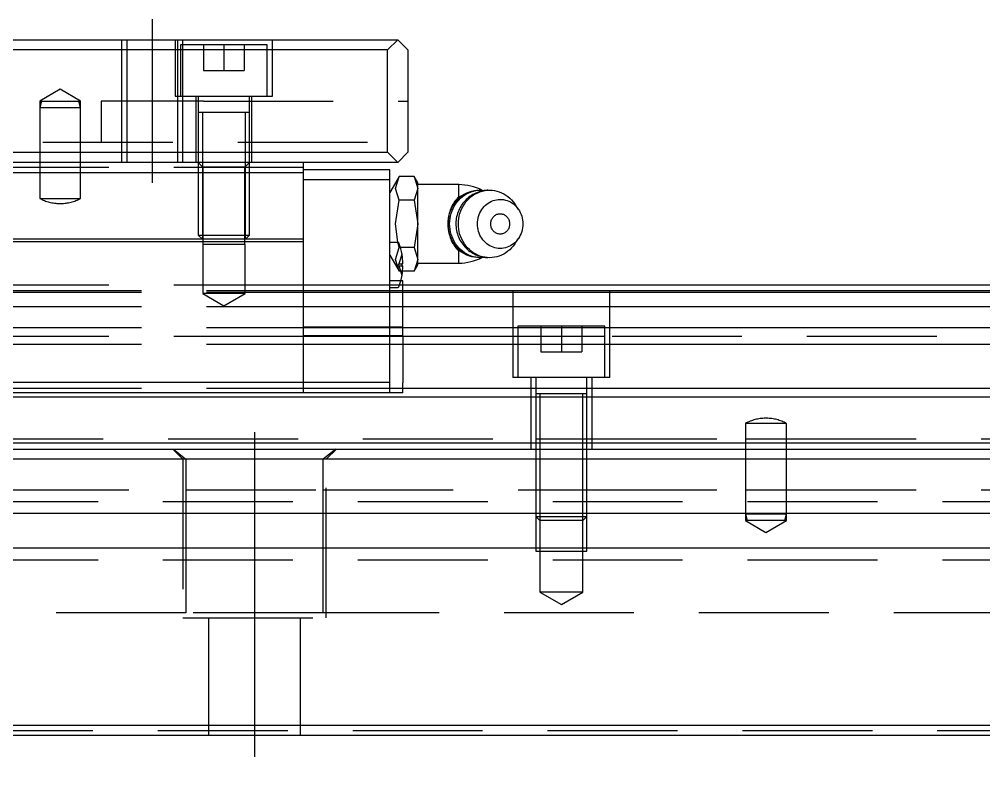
# Model space of a CAD drawing. Extents: x -12 to 975, y -350 to 120.
# Drawn here: x 387 to 481.3, y -318.2 to -245 of the extents above; entities that cross this region are included whole.
import ezdxf

# ---------------------------------------------------------------- set-up
doc = ezdxf.new("R2010")
doc.units = 0
doc.linetypes.add('CENTER', pattern=[50.8, 31.75, -6.35, 6.35, -6.35])
doc.linetypes.add('DASHED', pattern=[19.05, 12.7, -6.35])
doc.layers.get('0').update_dxf_attribs({"linetype": 'CONTINUOUS'})
doc.layers.add('CENTER', color=1, linetype='CENTER')

msp = doc.modelspace()

# ---------------------------------------------------------------- linework, layer by layer
at = {"color": 7, "linetype": 'CONTINUOUS'}
for p, q in [((276, -247.04), (424, -247.04)), ((424, -247.04), (423, -248.04)), ((425, -248.04), (424, -247.04)), ((423, -248.04), (277, -248.04)), ((423, -258.04), (423, -248.04)), ((425, -248.04), (425, -258.04)), ((277, -258.04), (423, -258.04)), ((423, -258.04), (424, -259.04)), ((424, -259.04), (425, -258.04)), ((424, -259.04), (276, -259.04)), ((414.8, -260.04), (414.8, -259.04)), ((414.8, -260.04), (367.2, -260.04)), ((423.232, -259.74), (414.8, -259.74)), ((414.8, -266.54), (414.8, -260.04)), ((423.232, -260.74), (423.232, -259.74)), ((423.232, -260.74), (414.8, -260.74)), ((423.232, -280.54), (423.232, -260.74)), ((423.778, -261.04), (423.232, -261.985)), ((424.135, -260.421), (423.778, -261.04)), ((423.778, -261.576), (424.135, -260.421)), ((425.6, -260.421), (424.135, -260.421)), ((425.6, -260.421), (425.599, -260.42)), ((425.957, -261.04), (425.6, -260.421)), ((425.6, -260.421), (425.957, -261.576)), ((425.957, -261.576), (425.957, -261.04)), ((424.135, -262.731), (423.778, -261.576)), ((425.957, -261.576), (425.6, -262.731)), ((429.957, -261.19), (425.957, -261.19)), ((425.957, -265.04), (425.957, -261.576)), ((429.957, -262.427), (429.957, -261.19)), ((430.718, -262.031), (429.957, -262.427)), ((430.376, -262.226), (430.585, -262.1)), ((430.529, -262.226), (430.738, -262.1)), ((430.585, -262.1), (430.802, -261.991)), ((430.738, -262.1), (430.955, -261.991)), ((430.802, -261.991), (431.027, -261.902)), ((430.955, -261.991), (431.18, -261.902)), ((431.027, -261.902), (431.257, -261.831)), ((431.18, -261.902), (431.41, -261.831)), ((431.257, -261.831), (431.492, -261.781)), ((431.499, -262.091), (431.355, -262.168)), ((431.388, -262.226), (431.597, -262.1)), ((431.41, -261.831), (431.645, -261.781)), ((431.492, -261.781), (431.729, -261.75)), ((431.647, -262.022), (431.499, -262.091)), ((431.597, -262.1), (431.815, -261.991)), ((431.645, -261.781), (431.883, -261.75)), ((431.798, -261.959), (431.647, -262.022)), ((431.729, -261.75), (431.969, -261.74)), ((431.952, -261.905), (431.798, -261.959)), ((431.815, -261.991), (432.039, -261.902)), ((431.883, -261.75), (432.122, -261.74)), ((432.108, -261.858), (431.952, -261.905)), ((432.122, -261.74), (431.969, -261.74)), ((432.039, -261.902), (432.27, -261.831)), ((432.267, -261.818), (432.108, -261.858)), ((432.122, -261.74), (432.534, -261.77)), ((432.428, -261.787), (432.267, -261.818)), ((432.27, -261.831), (432.504, -261.781)), ((432.59, -261.763), (432.428, -261.787)), ((432.504, -261.781), (432.742, -261.75)), ((432.753, -261.748), (432.59, -261.763)), ((432.742, -261.75), (432.981, -261.74)), ((432.814, -261.744), (432.753, -261.748)), ((432.981, -261.74), (433.219, -261.75)), ((433.219, -261.75), (433.455, -261.78)), ((433.455, -261.78), (433.688, -261.83)), ((433.688, -261.83), (433.916, -261.899)), ((433.916, -261.899), (434.14, -261.987)), ((434.14, -261.987), (434.356, -262.094)), ((434.356, -262.094), (434.563, -262.219)), ((423.778, -265.04), (424.135, -262.731)), ((425.6, -262.731), (424.135, -262.731)), ((425.6, -262.731), (425.957, -265.04)), ((429.437, -263.046), (429.366, -263.168)), ((429.515, -262.927), (429.437, -263.046)), ((429.502, -263.1), (429.65, -262.897)), ((429.593, -262.82), (429.515, -262.927)), ((429.676, -262.716), (429.593, -262.82)), ((429.65, -262.897), (429.813, -262.707)), ((429.655, -263.1), (429.803, -262.897)), ((429.764, -262.616), (429.676, -262.716)), ((429.858, -262.52), (429.764, -262.616)), ((429.803, -262.897), (429.966, -262.707)), ((429.813, -262.707), (429.989, -262.531)), ((429.957, -262.427), (429.858, -262.52)), ((429.966, -262.707), (430.142, -262.531)), ((429.989, -262.531), (430.177, -262.37)), ((430.142, -262.531), (430.33, -262.37)), ((430.177, -262.37), (430.376, -262.226)), ((430.376, -263.015), (430.279, -263.146)), ((430.33, -262.37), (430.529, -262.226)), ((430.479, -262.889), (430.376, -263.015)), ((430.588, -262.768), (430.479, -262.889)), ((430.515, -263.1), (430.663, -262.897)), ((430.703, -262.653), (430.588, -262.768)), ((430.663, -262.897), (430.826, -262.707)), ((430.823, -262.543), (430.703, -262.653)), ((430.949, -262.44), (430.823, -262.543)), ((430.826, -262.707), (431.001, -262.531)), ((431.08, -262.343), (430.949, -262.44)), ((431.001, -262.531), (431.189, -262.37)), ((431.216, -262.252), (431.08, -262.343)), ((431.189, -262.37), (431.388, -262.226)), ((431.355, -262.168), (431.216, -262.252)), ((432.707, -263.102), (432.851, -262.997)), ((432.851, -262.997), (433.002, -262.905)), ((433.002, -262.905), (433.159, -262.826)), ((433.159, -262.826), (433.322, -262.76)), ((433.322, -262.76), (433.489, -262.708)), ((433.489, -262.708), (433.659, -262.671)), ((433.659, -262.671), (433.831, -262.648)), ((433.831, -262.648), (434.005, -262.64)), ((434.005, -262.64), (434.178, -262.647)), ((434.178, -262.647), (434.351, -262.668)), ((434.351, -262.668), (434.521, -262.703)), ((434.521, -262.703), (434.688, -262.753)), ((434.563, -262.219), (434.762, -262.361)), ((434.688, -262.753), (434.852, -262.818)), ((434.762, -262.361), (434.949, -262.519)), ((434.852, -262.818), (435.01, -262.895)), ((434.949, -262.519), (435.124, -262.693)), ((435.01, -262.895), (435.162, -262.986)), ((435.124, -262.693), (435.287, -262.88)), ((435.162, -262.986), (435.307, -263.089)), ((435.287, -262.88), (435.435, -263.081)), ((429.067, -263.91), (429.036, -264.032)), ((429.102, -263.791), (429.067, -263.91)), ((429.069, -264.02), (429.152, -263.777)), ((429.141, -263.673), (429.102, -263.791)), ((429.184, -263.557), (429.141, -263.673)), ((429.152, -263.777), (429.252, -263.542)), ((429.239, -263.424), (429.184, -263.557)), ((429.222, -264.02), (429.305, -263.777)), ((429.3, -263.294), (429.239, -263.424)), ((429.252, -263.542), (429.369, -263.316)), ((429.366, -263.168), (429.3, -263.294)), ((429.305, -263.777), (429.405, -263.542)), ((429.369, -263.316), (429.502, -263.1)), ((429.405, -263.542), (429.522, -263.316)), ((429.522, -263.316), (429.655, -263.1)), ((429.898, -263.864), (429.844, -264.018)), ((429.96, -263.713), (429.898, -263.864)), ((430.029, -263.566), (429.96, -263.713)), ((430.105, -263.422), (430.029, -263.566)), ((430.082, -264.02), (430.165, -263.777)), ((430.189, -263.282), (430.105, -263.422)), ((430.165, -263.777), (430.265, -263.542)), ((430.279, -263.146), (430.189, -263.282)), ((430.265, -263.542), (430.382, -263.316)), ((430.382, -263.316), (430.515, -263.1)), ((431.965, -264.124), (432.038, -263.953)), ((432.038, -263.953), (432.122, -263.789)), ((432.122, -263.789), (432.218, -263.633)), ((432.218, -263.633), (432.326, -263.485)), ((432.326, -263.485), (432.443, -263.347)), ((432.443, -263.347), (432.57, -263.219)), ((432.57, -263.219), (432.707, -263.102)), ((435.307, -263.089), (435.444, -263.205)), ((435.799, -263.615), (435.435, -263.081)), ((435.444, -263.205), (435.572, -263.332)), ((435.572, -263.332), (435.691, -263.469)), ((435.691, -263.469), (435.799, -263.615)), ((435.799, -263.615), (435.898, -263.773)), ((435.898, -263.773), (435.985, -263.939)), ((435.985, -263.939), (436.059, -264.112)), ((428.92, -265.04), (428.929, -264.781)), ((428.922, -264.912), (428.92, -265.04)), ((428.927, -264.784), (428.922, -264.912)), ((428.936, -264.657), (428.927, -264.784)), ((428.929, -264.781), (428.957, -264.524)), ((428.949, -264.531), (428.936, -264.657)), ((428.965, -264.405), (428.949, -264.531)), ((428.957, -264.524), (429.004, -264.27)), ((428.985, -264.28), (428.965, -264.405)), ((429.008, -264.155), (428.985, -264.28)), ((429.004, -264.27), (429.069, -264.02)), ((429.036, -264.032), (429.008, -264.155)), ((429.073, -265.04), (429.082, -264.781)), ((429.082, -264.781), (429.111, -264.524)), ((429.111, -264.524), (429.157, -264.27)), ((429.157, -264.27), (429.222, -264.02)), ((429.689, -264.819), (429.682, -264.983)), ((429.704, -264.656), (429.689, -264.819)), ((429.727, -264.494), (429.704, -264.656)), ((429.758, -264.334), (429.727, -264.494)), ((429.797, -264.175), (429.758, -264.334)), ((429.844, -264.018), (429.797, -264.175)), ((429.933, -265.04), (429.942, -264.781)), ((429.942, -264.781), (429.97, -264.524)), ((429.97, -264.524), (430.017, -264.27)), ((430.017, -264.27), (430.082, -264.02)), ((431.797, -265.04), (431.804, -264.852)), ((431.804, -264.852), (431.825, -264.666)), ((431.825, -264.666), (431.858, -264.481)), ((431.858, -264.481), (431.905, -264.3)), ((431.905, -264.3), (431.965, -264.124)), ((433.094, -264.953), (433.105, -264.866)), ((433.105, -264.866), (433.122, -264.781)), ((433.122, -264.781), (433.147, -264.698)), ((433.147, -264.698), (433.177, -264.617)), ((433.177, -264.617), (433.215, -264.54)), ((433.215, -264.54), (433.258, -264.466)), ((433.258, -264.466), (433.307, -264.397)), ((433.307, -264.397), (433.361, -264.333)), ((433.361, -264.333), (433.421, -264.274)), ((433.421, -264.274), (433.485, -264.221)), ((433.485, -264.221), (433.553, -264.174)), ((433.553, -264.174), (433.624, -264.134)), ((433.624, -264.134), (433.699, -264.1)), ((433.699, -264.1), (433.776, -264.074)), ((433.776, -264.074), (433.854, -264.055)), ((433.854, -264.055), (433.934, -264.044)), ((433.934, -264.044), (434.015, -264.04)), ((434.015, -264.04), (434.095, -264.044)), ((434.095, -264.044), (434.175, -264.055)), ((434.175, -264.055), (434.254, -264.074)), ((434.254, -264.074), (434.331, -264.1)), ((434.331, -264.1), (434.405, -264.134)), ((434.405, -264.134), (434.477, -264.174)), ((434.477, -264.174), (434.545, -264.221)), ((434.545, -264.221), (434.609, -264.274)), ((434.609, -264.274), (434.668, -264.333)), ((434.668, -264.333), (434.722, -264.397)), ((434.722, -264.397), (434.771, -264.466)), ((434.771, -264.466), (434.815, -264.54)), ((434.815, -264.54), (434.852, -264.617)), ((434.852, -264.617), (434.883, -264.698)), ((434.883, -264.698), (434.907, -264.781)), ((434.907, -264.781), (434.925, -264.866)), ((434.925, -264.866), (434.935, -264.953)), ((436.059, -264.112), (436.121, -264.29)), ((436.121, -264.29), (436.169, -264.473)), ((436.169, -264.473), (436.204, -264.66)), ((436.204, -264.66), (436.225, -264.85)), ((436.225, -264.85), (436.232, -265.04)), ((424, -266.838), (423.778, -265.04)), ((425.957, -265.04), (425.6, -267.349)), ((425.957, -268.504), (425.957, -265.04)), ((428.929, -265.299), (428.92, -265.04)), ((428.92, -265.04), (428.92, -265.043)), ((428.92, -265.043), (428.922, -265.167)), ((428.922, -265.167), (428.927, -265.294)), ((428.927, -265.294), (428.936, -265.421)), ((428.957, -265.556), (428.929, -265.299)), ((428.936, -265.421), (428.949, -265.548)), ((428.949, -265.548), (428.965, -265.675)), ((429.004, -265.81), (428.957, -265.556)), ((428.965, -265.675), (428.985, -265.8)), ((428.985, -265.8), (429.014, -265.95)), ((429.069, -266.06), (429.004, -265.81)), ((429.082, -265.299), (429.073, -265.04)), ((429.111, -265.556), (429.082, -265.299)), ((429.157, -265.81), (429.111, -265.556)), ((429.222, -266.06), (429.157, -265.81)), ((429.682, -264.983), (429.681, -265.04)), ((429.681, -265.04), (429.685, -265.2)), ((429.685, -265.2), (429.697, -265.363)), ((429.697, -265.363), (429.717, -265.526)), ((429.717, -265.526), (429.746, -265.689)), ((429.746, -265.689), (429.782, -265.849)), ((429.782, -265.849), (429.827, -266.008)), ((429.942, -265.299), (429.933, -265.04)), ((429.97, -265.556), (429.942, -265.299)), ((430.017, -265.81), (429.97, -265.556)), ((430.082, -266.06), (430.017, -265.81)), ((431.804, -265.228), (431.797, -265.04)), ((431.825, -265.414), (431.804, -265.228)), ((431.858, -265.599), (431.825, -265.414)), ((431.905, -265.78), (431.858, -265.599)), ((431.965, -265.956), (431.905, -265.78)), ((433.091, -265.04), (433.094, -264.953)), ((433.094, -265.127), (433.091, -265.04)), ((433.105, -265.214), (433.094, -265.127)), ((433.122, -265.299), (433.105, -265.214)), ((433.147, -265.382), (433.122, -265.299)), ((433.177, -265.463), (433.147, -265.382)), ((433.215, -265.54), (433.177, -265.463)), ((433.258, -265.614), (433.215, -265.54)), ((433.307, -265.683), (433.258, -265.614)), ((433.361, -265.747), (433.307, -265.683)), ((433.421, -265.806), (433.361, -265.747)), ((433.485, -265.859), (433.421, -265.806)), ((433.553, -265.906), (433.485, -265.859)), ((434.545, -265.859), (434.477, -265.906)), ((434.609, -265.806), (434.545, -265.859)), ((434.668, -265.747), (434.609, -265.806)), ((434.722, -265.683), (434.668, -265.747)), ((434.771, -265.614), (434.722, -265.683)), ((434.815, -265.54), (434.771, -265.614)), ((434.852, -265.463), (434.815, -265.54)), ((434.883, -265.382), (434.852, -265.463)), ((434.907, -265.299), (434.883, -265.382)), ((434.925, -265.214), (434.907, -265.299)), ((434.935, -265.127), (434.925, -265.214)), ((434.935, -264.953), (434.939, -265.04)), ((434.939, -265.04), (434.935, -265.127)), ((436.121, -265.79), (436.059, -265.968)), ((436.169, -265.607), (436.121, -265.79)), ((436.204, -265.42), (436.169, -265.607)), ((436.225, -265.23), (436.204, -265.42)), ((436.232, -265.04), (436.225, -265.23)), ((414.8, -266.54), (367.2, -266.54)), ((414.8, -266.79), (367.2, -266.79)), ((414.8, -266.79), (414.8, -266.54)), ((414.8, -280.54), (414.8, -266.79)), ((429.014, -265.95), (429.048, -266.097)), ((429.048, -266.097), (429.088, -266.241)), ((429.152, -266.303), (429.069, -266.06)), ((429.088, -266.241), (429.133, -266.383)), ((429.133, -266.383), (429.184, -266.523)), ((429.252, -266.538), (429.152, -266.303)), ((429.184, -266.523), (429.239, -266.656)), ((429.305, -266.303), (429.222, -266.06)), ((429.239, -266.656), (429.3, -266.786)), ((429.369, -266.764), (429.252, -266.538)), ((429.3, -266.786), (429.366, -266.912)), ((429.405, -266.538), (429.305, -266.303)), ((429.502, -266.98), (429.369, -266.764)), ((429.522, -266.764), (429.405, -266.538)), ((429.655, -266.98), (429.522, -266.764)), ((429.827, -266.008), (429.879, -266.164)), ((429.879, -266.164), (429.939, -266.318)), ((429.939, -266.318), (430.007, -266.469)), ((430.007, -266.469), (430.082, -266.616)), ((430.165, -266.303), (430.082, -266.06)), ((430.082, -266.616), (430.164, -266.759)), ((430.164, -266.759), (430.254, -266.898)), ((430.265, -266.538), (430.165, -266.303)), ((430.382, -266.764), (430.265, -266.538)), ((430.515, -266.98), (430.382, -266.764)), ((432.038, -266.127), (431.965, -265.956)), ((432.122, -266.291), (432.038, -266.127)), ((432.218, -266.447), (432.122, -266.291)), ((432.326, -266.595), (432.218, -266.447)), ((432.443, -266.733), (432.326, -266.595)), ((432.57, -266.861), (432.443, -266.733)), ((433.624, -265.946), (433.553, -265.906)), ((433.699, -265.98), (433.624, -265.946)), ((433.776, -266.006), (433.699, -265.98)), ((433.854, -266.025), (433.776, -266.006)), ((433.934, -266.036), (433.854, -266.025)), ((434.015, -266.04), (433.934, -266.036)), ((434.095, -266.036), (434.015, -266.04)), ((434.175, -266.025), (434.095, -266.036)), ((434.254, -266.006), (434.175, -266.025)), ((434.331, -265.98), (434.254, -266.006)), ((434.405, -265.946), (434.331, -265.98)), ((434.477, -265.906), (434.405, -265.946)), ((435.435, -266.999), (435.799, -266.465)), ((435.572, -266.748), (435.444, -266.875)), ((435.691, -266.611), (435.572, -266.748)), ((435.799, -266.465), (435.691, -266.611)), ((435.898, -266.307), (435.799, -266.465)), ((435.985, -266.141), (435.898, -266.307)), ((436.059, -265.968), (435.985, -266.141)), ((424.014, -266.84), (423.232, -266.84)), ((425.6, -267.349), (424.257, -267.349)), ((425.6, -267.349), (425.957, -268.504)), ((429.366, -266.912), (429.437, -267.034)), ((429.437, -267.034), (429.515, -267.153)), ((429.65, -267.183), (429.502, -266.98)), ((429.515, -267.153), (429.593, -267.26)), ((429.593, -267.26), (429.676, -267.364)), ((429.813, -267.373), (429.65, -267.183)), ((429.803, -267.183), (429.655, -266.98)), ((429.676, -267.364), (429.764, -267.464)), ((429.764, -267.464), (429.858, -267.56)), ((429.966, -267.373), (429.803, -267.183)), ((429.989, -267.549), (429.813, -267.373)), ((429.858, -267.56), (429.957, -267.653)), ((429.957, -267.653), (430.717, -268.049)), ((429.957, -268.89), (429.957, -267.653)), ((430.142, -267.549), (429.966, -267.373)), ((430.177, -267.71), (429.989, -267.549)), ((430.33, -267.71), (430.142, -267.549)), ((430.376, -267.854), (430.177, -267.71)), ((430.254, -266.898), (430.35, -267.032)), ((430.529, -267.854), (430.33, -267.71)), ((430.35, -267.032), (430.454, -267.161)), ((430.454, -267.161), (430.563, -267.285)), ((430.663, -267.183), (430.515, -266.98)), ((430.563, -267.285), (430.679, -267.404)), ((430.826, -267.374), (430.663, -267.183)), ((430.679, -267.404), (430.8, -267.516)), ((430.8, -267.516), (430.927, -267.622)), ((431.001, -267.549), (430.826, -267.374)), ((430.927, -267.622), (431.059, -267.722)), ((431.189, -267.71), (431.001, -267.549)), ((431.059, -267.722), (431.195, -267.815)), ((431.388, -267.854), (431.189, -267.71)), ((432.707, -266.978), (432.57, -266.861)), ((432.851, -267.083), (432.707, -266.978)), ((433.002, -267.175), (432.851, -267.083)), ((433.159, -267.254), (433.002, -267.175)), ((433.322, -267.32), (433.159, -267.254)), ((433.489, -267.372), (433.322, -267.32)), ((433.659, -267.409), (433.489, -267.372)), ((433.831, -267.432), (433.659, -267.409)), ((434.005, -267.44), (433.831, -267.432)), ((434.178, -267.433), (434.005, -267.44)), ((434.351, -267.412), (434.178, -267.433)), ((434.521, -267.377), (434.351, -267.412)), ((434.688, -267.327), (434.521, -267.377)), ((434.762, -267.719), (434.564, -267.861)), ((434.852, -267.262), (434.688, -267.327)), ((434.949, -267.561), (434.762, -267.719)), ((435.01, -267.185), (434.852, -267.262)), ((435.124, -267.387), (434.949, -267.561)), ((435.162, -267.094), (435.01, -267.185)), ((435.287, -267.2), (435.124, -267.387)), ((435.307, -266.991), (435.162, -267.094)), ((435.435, -266.999), (435.287, -267.2)), ((435.444, -266.875), (435.307, -266.991)), ((425.957, -268.504), (425.6, -269.659)), ((425.957, -269.04), (425.957, -268.504)), ((430.585, -267.98), (430.376, -267.854)), ((430.738, -267.98), (430.529, -267.854)), ((430.802, -268.089), (430.585, -267.98)), ((430.955, -268.089), (430.738, -267.98)), ((431.027, -268.178), (430.802, -268.089)), ((431.18, -268.178), (430.955, -268.089)), ((431.257, -268.249), (431.027, -268.178)), ((431.41, -268.249), (431.18, -268.178)), ((431.195, -267.815), (431.337, -267.901)), ((431.492, -268.299), (431.257, -268.249)), ((431.337, -267.901), (431.482, -267.98)), ((431.597, -267.98), (431.388, -267.854)), ((431.645, -268.299), (431.41, -268.249)), ((431.482, -267.98), (431.631, -268.051)), ((431.729, -268.33), (431.492, -268.299)), ((431.815, -268.089), (431.597, -267.98)), ((431.631, -268.051), (431.783, -268.115)), ((431.883, -268.33), (431.645, -268.299)), ((431.969, -268.34), (431.729, -268.33)), ((431.783, -268.115), (431.938, -268.171)), ((432.039, -268.179), (431.815, -268.089)), ((432.122, -268.34), (431.883, -268.33)), ((431.938, -268.171), (432.096, -268.219)), ((431.969, -268.34), (432.122, -268.34)), ((432.27, -268.249), (432.039, -268.179)), ((432.096, -268.219), (432.256, -268.259)), ((432.534, -268.31), (432.122, -268.34)), ((432.256, -268.259), (432.417, -268.291)), ((432.505, -268.299), (432.27, -268.249)), ((432.417, -268.291), (432.58, -268.316)), ((432.742, -268.33), (432.505, -268.299)), ((432.58, -268.316), (432.744, -268.331)), ((432.982, -268.34), (432.742, -268.33)), ((432.744, -268.331), (432.812, -268.336)), ((433.219, -268.33), (432.982, -268.34)), ((433.455, -268.3), (433.219, -268.33)), ((433.688, -268.25), (433.455, -268.3)), ((433.917, -268.181), (433.688, -268.25)), ((434.14, -268.093), (433.917, -268.181)), ((434.356, -267.986), (434.14, -268.093)), ((434.564, -267.861), (434.356, -267.986)), ((424.416, -268.94), (424.416, -269.14)), ((424.498, -268.94), (424.416, -268.94)), ((424.416, -269.14), (424.498, -269.14)), ((425.6, -269.659), (424.467, -269.659)), ((425.599, -269.66), (425.6, -269.659)), ((425.6, -269.659), (425.957, -269.04)), ((425.957, -268.89), (429.957, -268.89)), ((423.232, -271.24), (424.014, -271.24)), ((424.5, -270.61), (424.291, -270.61)), ((424.5, -273.21), (424.5, -270.61)), ((628, -271.04), (424.5, -271.04)), ((424.5, -271.54), (700, -271.54)), ((424.5, -271.704), (700, -271.704)), ((424.5, -273.102), (700, -273.102)), ((424.5, -275.123), (424.5, -273.21)), ((424.5, -275.123), (423.232, -275.123)), ((424.5, -275.968), (424.5, -275.123)), ((424.5, -275.178), (700, -275.178)), ((424.5, -275.968), (423.232, -275.968)), ((424.5, -275.968), (424.5, -280.578)), ((424.5, -276.799), (700, -276.799)), ((414.8, -280.54), (367.2, -280.54)), ((423.232, -280.54), (414.8, -280.54)), ((414.8, -281.54), (414.8, -280.54)), ((423.232, -281.54), (423.232, -280.54)), ((424.5, -281.54), (424.5, -280.578)), ((414.8, -281.54), (367.2, -281.54)), ((423.232, -281.54), (414.8, -281.54)), ((424.5, -281.54), (423.232, -281.54)), ((424.5, -281.092), (700, -281.092)), ((0, -281.94), (700, -281.94)), ((0, -286.44), (700, -286.44)), ((1, -287.04), (699, -287.04)), ((698, -288.04), (2, -288.04)), ((698, -293.34), (2, -293.34)), ((698, -296.74), (2, -296.74)), ((2, -314.04), (698, -314.04)), ((699, -315.04), (1, -315.04))]:
    msp.add_line(p, q, dxfattribs=at)
at = {"color": 3, "linetype": 'DASHED'}
for p, q in [((397, -247.04), (397, -259.04)), ((397.5, -247.04), (397.5, -259.04)), ((402.25, -247.04), (402.25, -252.54)), ((402.5, -259.04), (402.5, -247.04)), ((402.75, -247.54), (402.75, -252.54)), ((411.25, -247.54), (402.75, -247.54)), ((403, -247.54), (403, -247.04)), ((403, -252.54), (403, -247.54)), ((405, -247.54), (405, -250.04)), ((407, -247.54), (407, -250.04)), ((409, -247.54), (409, -250.04)), ((411.25, -252.54), (411.25, -247.54)), ((411.75, -252.54), (411.75, -247.04)), ((405, -250.04), (407, -250.04)), ((407, -250.04), (409, -250.04)), ((391, -251.885), (389, -253.04)), ((393, -253.04), (391, -251.885)), ((402.25, -252.54), (411.75, -252.54)), ((403, -259.04), (403, -252.54)), ((404.25, -252.54), (404.25, -259.04)), ((404.5, -252.54), (404.5, -254.14)), ((409.5, -254.14), (409.5, -252.54)), ((409.75, -259.04), (409.75, -252.54)), ((389, -253.04), (389, -253.67)), ((389.169, -253.04), (389, -253.67)), ((389, -253.04), (391, -253.04)), ((391, -253.04), (393, -253.04)), ((393, -253.67), (392.831, -253.04)), ((393, -253.67), (393, -253.04)), ((405, -253.04), (395, -253.04)), ((395, -253.04), (395, -257.04)), ((405, -253.04), (425, -253.04)), ((389, -253.67), (389, -259.04)), ((389, -253.67), (393, -253.67)), ((393, -259.04), (393, -253.67)), ((404.5, -254.135), (404.5, -254.14)), ((409.5, -254.14), (404.5, -254.14)), ((409.5, -254.14), (404.5, -254.14)), ((409.5, -254.14), (404.5, -254.14)), ((404.5, -254.14), (404.5, -254.145)), ((404.5, -254.14), (404.5, -259.04)), ((404.9, -254.14), (404.9, -259.04)), ((409.1, -259.04), (409.1, -254.14)), ((409.5, -254.14), (409.5, -254.135)), ((409.5, -254.145), (409.5, -254.14)), ((409.5, -259.04), (409.5, -254.14)), ((275, -257.04), (425, -257.04)), ((389, -259.04), (389, -262.54)), ((393, -262.54), (393, -259.04)), ((404.5, -259.04), (404.938, -259.478)), ((404.5, -259.04), (404.5, -266.14)), ((409.5, -259.04), (404.5, -259.04)), ((404.9, -259.04), (404.9, -266.54)), ((409.062, -259.478), (409.5, -259.04)), ((409.1, -266.54), (409.1, -259.04)), ((409.5, -266.14), (409.5, -259.04)), ((414.8, -259.54), (367.2, -259.54)), ((404.938, -259.478), (404.938, -267.04)), ((409.062, -259.478), (404.938, -259.478)), ((409.062, -267.04), (409.062, -259.478)), ((389, -262.54), (393, -262.54)), ((390.937, -263.04), (391.063, -263.04)), ((404.5, -266.14), (404.9, -266.54)), ((404.5, -266.14), (409.5, -266.14)), ((409.1, -266.54), (409.5, -266.14)), ((404.933, -267.04), (404.933, -271.84)), ((409.067, -267.04), (404.933, -267.04)), ((409.067, -271.84), (409.067, -267.04)), ((423.778, -268.504), (424.135, -267.349)), ((424.135, -267.349), (424, -266.838)), ((424.257, -267.349), (424.135, -267.349)), ((423.232, -268.095), (423.778, -269.04)), ((424.135, -269.659), (423.778, -268.504)), ((424.416, -268.042), (424.1, -268.94)), ((423.778, -269.04), (424.135, -269.659)), ((424.1, -268.94), (424.065, -269.04)), ((424.1, -269.14), (424.065, -269.04)), ((424.1, -268.94), (424.416, -268.94)), ((424.1, -269.14), (424.416, -270.038)), ((424.1, -269.14), (424.416, -269.14)), ((424.467, -269.659), (424.135, -269.659)), ((367.2, -271.54), (414.8, -271.54)), ((414.8, -271.04), (380, -271.04)), ((423.232, -271.04), (414.8, -271.04)), ((414.8, -271.54), (423.232, -271.54)), ((424.291, -270.61), (423.232, -270.61)), ((424.157, -271.04), (423.232, -271.04)), ((423.232, -271.54), (424.5, -271.54)), ((424.5, -271.04), (424.157, -271.04)), ((435.25, -271.54), (435.25, -280.04)), ((444.75, -280.04), (444.75, -271.54)), ((367.2, -271.704), (414.8, -271.704)), ((404.933, -271.84), (407, -273.033)), ((409.067, -271.84), (404.933, -271.84)), ((407, -273.033), (409.067, -271.84)), ((414.8, -271.704), (423.232, -271.704)), ((423.232, -271.704), (424.5, -271.704)), ((367.2, -273.102), (414.8, -273.102)), ((414.8, -273.102), (423.232, -273.102)), ((423.232, -273.102), (424.5, -273.102)), ((367.2, -275.178), (414.8, -275.178)), ((423.232, -275.123), (414.8, -275.123)), ((414.8, -275.178), (423.232, -275.178)), ((423.232, -275.178), (424.5, -275.178)), ((435.75, -275.04), (435.75, -280.04)), ((444.25, -275.04), (435.75, -275.04)), ((438, -275.04), (438, -277.54)), ((440, -275.04), (440, -277.54)), ((442, -275.04), (442, -277.54)), ((444.25, -280.04), (444.25, -275.04)), ((414.8, -276.04), (375.75, -276.04)), ((423.232, -275.968), (414.8, -275.968)), ((423.232, -276.04), (414.8, -276.04)), ((424.5, -276.04), (423.232, -276.04)), ((435.75, -276.04), (424.5, -276.04)), ((444.25, -276.04), (435.75, -276.04)), ((495.75, -276.04), (444.25, -276.04)), ((367.2, -276.799), (414.8, -276.799)), ((414.8, -276.799), (423.232, -276.799)), ((423.232, -276.799), (424.5, -276.799)), ((438, -277.54), (440, -277.54)), ((440, -277.54), (442, -277.54)), ((444.75, -280.04), (435.25, -280.04)), ((437, -280.04), (437, -287.04)), ((437.5, -280.04), (437.5, -281.64)), ((442.5, -281.64), (442.5, -280.04)), ((443, -287.04), (443, -280.04)), ((367.2, -281.092), (414.8, -281.092)), ((414.8, -281.092), (423.232, -281.092)), ((423.232, -281.092), (424.5, -281.092)), ((437.5, -281.635), (437.5, -281.64)), ((442.5, -281.64), (437.5, -281.64)), ((442.5, -281.64), (437.5, -281.64)), ((437.5, -281.64), (437.5, -287.04)), ((437.5, -281.64), (437.5, -281.645)), ((437.9, -281.64), (437.9, -287.04)), ((442.1, -287.04), (442.1, -281.64)), ((442.5, -281.64), (442.5, -281.635)), ((442.5, -287.04), (442.5, -281.64)), ((442.5, -281.645), (442.5, -281.64)), ((458, -284.54), (458, -287.04)), ((462, -284.54), (458, -284.54)), ((460.063, -284.04), (459.937, -284.04)), ((462, -287.04), (462, -284.54)), ((382.5, -286.04), (437.5, -286.04)), ((437.5, -286.04), (437.9, -286.04)), ((437.9, -286.04), (442.1, -286.04)), ((442.1, -286.04), (442.5, -286.04)), ((442.5, -286.04), (458, -286.04)), ((458, -286.04), (462, -286.04)), ((462, -286.04), (497.5, -286.04)), ((402, -287.04), (403, -288.04)), ((402.063, -287.04), (403.292, -288.04)), ((417.937, -287.04), (416.708, -288.04)), ((417, -288.04), (418, -287.04)), ((437.5, -287.04), (437.5, -293.34)), ((437.5, -287.04), (437.5, -293.34)), ((437.9, -287.04), (437.9, -293.34)), ((442.1, -293.34), (442.1, -287.04)), ((442.5, -293.34), (442.5, -287.04)), ((442.5, -293.34), (442.5, -287.04)), ((458, -287.04), (458, -293.34)), ((462, -293.34), (462, -287.04)), ((403, -288.04), (403, -303.54)), ((403.292, -288.04), (403.292, -293.34)), ((416.708, -293.34), (416.708, -288.04)), ((417, -303.54), (417, -288.04)), ((385, -291.04), (403.292, -291.04)), ((403.292, -291.04), (416.708, -291.04)), ((416.708, -291.04), (437.5, -291.04)), ((437.5, -291.04), (437.9, -291.04)), ((437.9, -291.04), (442.1, -291.04)), ((442.1, -291.04), (442.5, -291.04)), ((442.5, -291.04), (458, -291.04)), ((458, -291.04), (462, -291.04)), ((462, -291.04), (497.5, -291.04)), ((699.5, -292.19), (0.5, -292.19)), ((403.292, -293.34), (403.292, -296.74)), ((416.708, -296.74), (416.708, -293.34)), ((437.5, -293.34), (437.5, -293.64)), ((437.5, -293.34), (437.5, -293.64)), ((437.5, -293.64), (437.9, -294.04)), ((437.5, -293.64), (437.5, -296.74)), ((437.5, -293.64), (442.5, -293.64)), ((437.9, -293.34), (437.9, -294.04)), ((437.9, -294.04), (437.9, -297.04)), ((442.1, -294.04), (437.9, -294.04)), ((442.1, -294.04), (442.1, -293.34)), ((442.1, -294.04), (442.5, -293.64)), ((442.1, -297.04), (442.1, -294.04)), ((442.5, -293.64), (442.5, -293.34)), ((442.5, -293.64), (442.5, -293.34)), ((442.5, -296.74), (442.5, -293.64)), ((458, -293.34), (458, -293.41)), ((458, -293.41), (458, -294.04)), ((458, -293.41), (458.169, -294.04)), ((462, -293.41), (458, -293.41)), ((458, -294.04), (460, -295.195)), ((462, -294.04), (458, -294.04)), ((460, -295.195), (462, -294.04)), ((461.831, -294.04), (462, -293.41)), ((462, -293.41), (462, -293.34)), ((462, -294.04), (462, -293.41)), ((403.292, -296.74), (403.292, -303.04)), ((416.708, -303.04), (416.708, -296.74)), ((437.5, -296.74), (437.5, -297.04)), ((442.5, -297.04), (442.5, -296.74)), ((699.5, -297.89), (0.5, -297.89)), ((437.5, -297.04), (442.5, -297.04)), ((437.9, -297.04), (437.9, -301.04)), ((442.1, -301.04), (442.1, -297.04)), ((437.9, -301.04), (440, -302.252)), ((442.1, -301.04), (437.9, -301.04)), ((440, -302.252), (442.1, -301.04)), ((403.292, -303.04), (296.708, -303.04)), ((403, -303.54), (417, -303.54)), ((416.708, -303.04), (403.292, -303.04)), ((405.5, -303.54), (405.5, -315.04)), ((414.5, -315.04), (414.5, -303.54)), ((523.292, -303.04), (416.708, -303.04)), ((0.5, -314.54), (699.5, -314.54))]:
    msp.add_line(p, q, dxfattribs=at)
at = {"color": 7, "linetype": 'CONTINUOUS'}
for centre, radius, start, end in [((429.729, -267.186), 6, 65.106, 87.82141), ((424.014, -266.94), 0.1, 20.85059, 90), ((418.5, -269.04), 6, 9.59407, 20.85059), ((418.5, -269.04), 5.999, 0.95511, 9.57967), ((429.729, -262.894), 6, 272.17859, 294.894), ((418.5, -269.04), 5.999, 350.42033, 359.04489), ((418.5, -269.04), 6, 339.14941, 350.40593), ((424.014, -271.14), 0.1, 270, 339.14941)]:
    msp.add_arc(centre, radius, start, end, dxfattribs=at)
at = {"color": 3, "linetype": 'DASHED'}
for centre, start, end in [((390.937, -259.04), 241.03047, 270), ((391.063, -259.04), 270, 298.96953), ((459.937, -288.04), 90, 118.96953), ((460.063, -288.04), 61.03047, 90)]:
    msp.add_arc(centre, 4, start, end, dxfattribs=at)
at = {"layer": 'CENTER', "color": 1, "linetype": 'CENTER'}
for p, q in [((400, -245.04), (400, -261.04)), ((410, -285.39), (410, -318.19))]:
    msp.add_line(p, q, dxfattribs=at)

doc.saveas('drawing.dxf')
